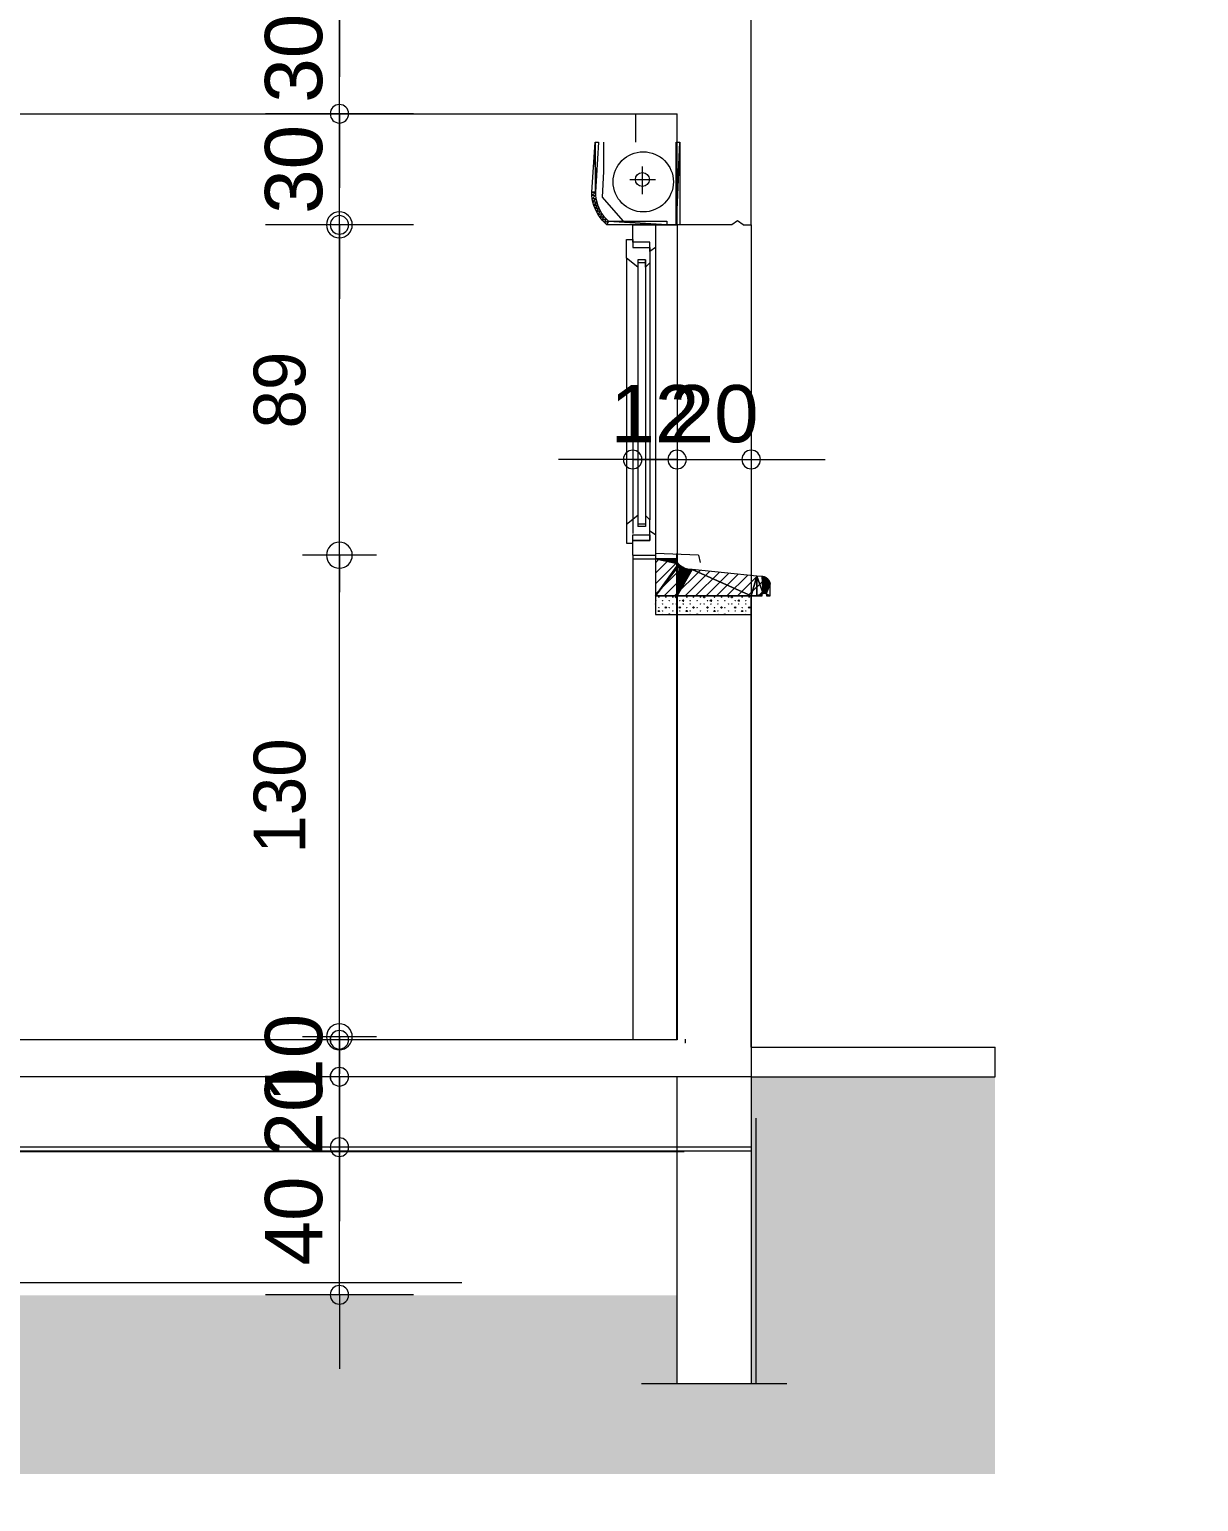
# Model space of a CAD drawing. Header units: metres. Extents: x -30.4 to 29.6, y -50.6 to 0.4.
# Drawn here: x 11.201 to 14.358, y -47.142 to -43.168 of the extents above; entities that cross this region are included whole.
import ezdxf
from ezdxf.enums import TextEntityAlignment as Align
from ezdxf.lldxf.tags import DXFTag

# ---------------------------------------------------------------- set-up
doc = ezdxf.new("R2010")
doc.units = ezdxf.units.M
doc.header["$MEASUREMENT"] = 0
doc.layers.add('Calque commun', color=7, linetype='Continuous')
doc.layers.add('Cotations', color=7, linetype='Continuous')
doc.styles.add('Arial10', font='arial.ttf', dxfattribs={"height": 0.154626})
doc.styles.add('Century Gothic', font='GOTHIC.TTF', dxfattribs={"height": 0.139636})
tags = doc.linetypes.add('HIDDEN', pattern=[0.375, 0.25, -0.125]).pattern_tags.tags
tags[6:7] = [DXFTag(74, 4), DXFTag(75, 0), DXFTag(340, '0'), DXFTag(46, 1.0), DXFTag(50, 0.0), DXFTag(44, 0.0), DXFTag(45, 0.0)]
tags[4:5] = [DXFTag(74, 4), DXFTag(75, 0), DXFTag(340, '0'), DXFTag(46, 1.0), DXFTag(50, 0.0), DXFTag(44, 0.0), DXFTag(45, 0.0)]
tags = doc.linetypes.add('HIDDENX2', pattern=[0.75, 0.5, -0.25]).pattern_tags.tags
tags[6:7] = [DXFTag(74, 4), DXFTag(75, 0), DXFTag(340, '0'), DXFTag(46, 1.0), DXFTag(50, 0.0), DXFTag(44, 0.0), DXFTag(45, 0.0)]
tags[4:5] = [DXFTag(74, 4), DXFTag(75, 0), DXFTag(340, '0'), DXFTag(46, 1.0), DXFTag(50, 0.0), DXFTag(44, 0.0), DXFTag(45, 0.0)]

# ---------------------------------------------------------------- blocks, each defined once
blk = doc.blocks.new('new379')
at = {"layer": 'Cotations', "color": 14, "linetype": 'Continuous', "lineweight": 9}
blk.add_arc((0, 0), 0.5, 0, 359.99941, dxfattribs=at)
blk = doc.blocks.new('new380')
at = {"layer": 'Cotations', "color": 14, "linetype": 'Continuous', "lineweight": 9}
blk.add_arc((0, 0), 0.5, 0, 359.99941, dxfattribs=at)
blk = doc.blocks.new('DimLine45587')
at = {"layer": 'Cotations', "color": 14, "linetype": 'Continuous', "lineweight": 9}
for p, q in [((12.038, -42.8954), (12.038, -42.6954)), ((12.238, -42.8954), (11.838, -42.8954)), ((12.038, -43.0954), (12.038, -42.8954)), ((12.238, -43.0954), (11.838, -43.0954)), ((12.038, -43.0954), (12.038, -43.2954))]:
    blk.add_line(p, q, dxfattribs=at)
at = {"layer": 'Cotations', "color": 14, "linetype": 'Continuous', "lineweight": 9, "xscale": 0.05000000074505806, "yscale": 0.05000000074505806, "zscale": 0.05000000074505806}
for name, p, rotation in [('new380', (12.038, -42.8954), -90.00000000000001), ('new379', (12.038, -43.0954), 90)]:
    blk.add_blockref(name, p, dxfattribs=dict(at, rotation=rotation))
at = {"layer": 'Cotations', "color": 7, "linetype": 'Continuous', "lineweight": 9, "style": 'Arial10'}
blk.add_text('20', height=0.15463, rotation=90, dxfattribs=at).set_placement((12.0379, -42.9954), align=Align.BOTTOM_CENTER)
blk = doc.blocks.new('new391')
at = {"layer": 'Cotations', "color": 14, "linetype": 'Continuous', "lineweight": 9}
blk.add_arc((0, 0), 0.5, 0, 359.99941, dxfattribs=at)
blk = doc.blocks.new('new392')
at = {"layer": 'Cotations', "color": 14, "linetype": 'Continuous', "lineweight": 9}
blk.add_arc((0, 0), 0.5, 0, 359.99941, dxfattribs=at)
blk = doc.blocks.new('DimLine45634')
at = {"layer": 'Cotations', "color": 14, "linetype": 'Continuous', "lineweight": 9}
for p, q in [((12.038, -43.0954), (12.038, -42.8954)), ((12.238, -43.0954), (11.838, -43.0954)), ((12.038, -43.3954), (12.038, -43.0954)), ((12.238, -43.3954), (11.838, -43.3954)), ((12.038, -43.3954), (12.038, -43.5954))]:
    blk.add_line(p, q, dxfattribs=at)
at = {"layer": 'Cotations', "color": 14, "linetype": 'Continuous', "lineweight": 9, "xscale": 0.05000000074505806, "yscale": 0.05000000074505806, "zscale": 0.05000000074505806}
for name, p, rotation in [('new392', (12.038, -43.0954), -90.00000000000001), ('new391', (12.038, -43.3954), 90)]:
    blk.add_blockref(name, p, dxfattribs=dict(at, rotation=rotation))
at = {"layer": 'Cotations', "color": 7, "linetype": 'Continuous', "lineweight": 9, "style": 'Arial10'}
blk.add_text('30', height=0.15463, rotation=90, dxfattribs=at).set_placement((12.0379, -43.2454), align=Align.BOTTOM_CENTER)
blk = doc.blocks.new('new403')
at = {"layer": 'Cotations', "color": 14, "linetype": 'Continuous', "lineweight": 9}
blk.add_arc((0, 0), 0.5, 0, 359.99941, dxfattribs=at)
blk = doc.blocks.new('new404')
at = {"layer": 'Cotations', "color": 14, "linetype": 'Continuous', "lineweight": 9}
blk.add_arc((0, 0), 0.5, 0, 359.99941, dxfattribs=at)
blk = doc.blocks.new('DimLine45673')
at = {"layer": 'Cotations', "color": 14, "linetype": 'Continuous', "lineweight": 9}
for p, q in [((12.038, -43.3954), (12.038, -43.1954)), ((12.238, -43.3954), (11.838, -43.3954)), ((12.038, -43.6954), (12.038, -43.3954)), ((12.238, -43.6954), (11.838, -43.6954)), ((12.038, -43.6954), (12.038, -43.8954))]:
    blk.add_line(p, q, dxfattribs=at)
at = {"layer": 'Cotations', "color": 14, "linetype": 'Continuous', "lineweight": 9, "xscale": 0.05000000074505806, "yscale": 0.05000000074505806, "zscale": 0.05000000074505806}
for name, p, rotation in [('new404', (12.038, -43.3954), -90.00000000000001), ('new403', (12.038, -43.6954), 90)]:
    blk.add_blockref(name, p, dxfattribs=dict(at, rotation=rotation))
at = {"layer": 'Cotations', "color": 7, "linetype": 'Continuous', "lineweight": 9, "style": 'Arial10'}
blk.add_text('30', height=0.15463, rotation=90, dxfattribs=at).set_placement((12.0379, -43.5454), align=Align.BOTTOM_CENTER)
blk = doc.blocks.new('new413')
at = {"layer": 'Cotations', "color": 14, "linetype": 'Continuous', "lineweight": 9}
blk.add_arc((0, 0), 0.5, 0, 359.99941, dxfattribs=at)
blk = doc.blocks.new('new414')
at = {"layer": 'Cotations', "color": 14, "linetype": 'Continuous', "lineweight": 9}
blk.add_arc((0, 0), 0.5, 0, 359.99941, dxfattribs=at)
blk = doc.blocks.new('DimLine45780')
at = {"layer": 'Cotations', "color": 14, "linetype": 'Continuous', "lineweight": 9}
for p, q in [((12.83, -44.1288), (12.83, -44.5288)), ((12.95, -44.1288), (12.95, -44.5288)), ((12.83, -44.3288), (12.63, -44.3288)), ((12.83, -44.3288), (12.95, -44.3288)), ((12.95, -44.3288), (13.15, -44.3288))]:
    blk.add_line(p, q, dxfattribs=at)
at = {"layer": 'Cotations', "color": 14, "linetype": 'Continuous', "lineweight": 9, "xscale": 0.05000000074505806, "yscale": 0.05000000074505806, "zscale": 0.05000000074505806}
blk.add_blockref('new413', (12.83, -44.3288), dxfattribs=at)
at = {"layer": 'Cotations', "color": 14, "linetype": 'Continuous', "lineweight": 9, "xscale": 0.05000000074505806, "yscale": 0.05000000074505806, "zscale": 0.05000000074505806, "rotation": 180}
blk.add_blockref('new414', (12.95, -44.3288), dxfattribs=at)
at = {"layer": 'Cotations', "color": 7, "linetype": 'Continuous', "lineweight": 9, "style": 'Arial10'}
blk.add_text('12', height=0.15463, dxfattribs=at).set_placement((12.89, -44.3288), align=Align.BOTTOM_CENTER)
blk = doc.blocks.new('new415')
at = {"layer": 'Cotations', "color": 14, "linetype": 'Continuous', "lineweight": 9}
blk.add_arc((0, 0), 0.5, 0, 359.99941, dxfattribs=at)
blk = doc.blocks.new('new416')
at = {"layer": 'Cotations', "color": 14, "linetype": 'Continuous', "lineweight": 9}
blk.add_arc((0, 0), 0.5, 0, 359.99941, dxfattribs=at)
blk = doc.blocks.new('DimLine45786')
at = {"layer": 'Cotations', "color": 14, "linetype": 'Continuous', "lineweight": 9}
for p, q in [((12.95, -44.1288), (12.95, -44.5288)), ((13.15, -44.1288), (13.15, -44.5288)), ((12.95, -44.3288), (12.75, -44.3288)), ((12.95, -44.3288), (13.15, -44.3288)), ((13.15, -44.3288), (13.35, -44.3288))]:
    blk.add_line(p, q, dxfattribs=at)
at = {"layer": 'Cotations', "color": 14, "linetype": 'Continuous', "lineweight": 9, "xscale": 0.05000000074505806, "yscale": 0.05000000074505806, "zscale": 0.05000000074505806}
blk.add_blockref('new415', (12.95, -44.3288), dxfattribs=at)
at = {"layer": 'Cotations', "color": 14, "linetype": 'Continuous', "lineweight": 9, "xscale": 0.05000000074505806, "yscale": 0.05000000074505806, "zscale": 0.05000000074505806, "rotation": 180}
blk.add_blockref('new416', (13.15, -44.3288), dxfattribs=at)
at = {"layer": 'Cotations', "color": 7, "linetype": 'Continuous', "lineweight": 9, "style": 'Arial10'}
blk.add_text('20', height=0.15463, dxfattribs=at).set_placement((13.05, -44.3288), align=Align.BOTTOM_CENTER)
blk = doc.blocks.new('new417')
at = {"layer": 'Cotations', "color": 14, "linetype": 'Continuous', "lineweight": 9}
blk.add_arc((0, 0), 0.5, 0, 359.99941, dxfattribs=at)
blk = doc.blocks.new('new418')
at = {"layer": 'Cotations', "color": 14, "linetype": 'Continuous', "lineweight": 9}
blk.add_arc((0, 0), 0.5, 0, 359.99941, dxfattribs=at)
blk = doc.blocks.new('DimLine45800')
at = {"layer": 'Cotations', "color": 14, "linetype": 'Continuous', "lineweight": 9}
for p, q in [((12.038, -45.8954), (12.038, -45.6954)), ((12.238, -45.8954), (11.838, -45.8954)), ((12.038, -45.9954), (12.038, -45.8954)), ((12.238, -45.9954), (11.838, -45.9954)), ((12.038, -45.9954), (12.038, -46.1954))]:
    blk.add_line(p, q, dxfattribs=at)
at = {"layer": 'Cotations', "color": 14, "linetype": 'Continuous', "lineweight": 9, "xscale": 0.05000000074505806, "yscale": 0.05000000074505806, "zscale": 0.05000000074505806}
for name, p, rotation in [('new418', (12.038, -45.8954), -90.00000000000001), ('new417', (12.038, -45.9954), 90)]:
    blk.add_blockref(name, p, dxfattribs=dict(at, rotation=rotation))
at = {"layer": 'Cotations', "color": 7, "linetype": 'Continuous', "lineweight": 9, "style": 'Arial10'}
blk.add_text('10', height=0.15463, rotation=90, dxfattribs=at).set_placement((12.0379, -45.9454), align=Align.BOTTOM_CENTER)
blk = doc.blocks.new('new419')
at = {"layer": 'Cotations', "color": 14, "linetype": 'Continuous', "lineweight": 9}
blk.add_arc((0, 0), 0.5, 0, 359.99941, dxfattribs=at)
blk = doc.blocks.new('new420')
at = {"layer": 'Cotations', "color": 14, "linetype": 'Continuous', "lineweight": 9}
blk.add_arc((0, 0), 0.5, 0, 359.99941, dxfattribs=at)
blk = doc.blocks.new('DimLine45806')
at = {"layer": 'Cotations', "color": 14, "linetype": 'Continuous', "lineweight": 9}
for p, q in [((12.038, -45.9954), (12.038, -45.7954)), ((12.238, -45.9954), (11.838, -45.9954)), ((12.038, -46.1854), (12.038, -45.9954)), ((12.238, -46.1854), (11.838, -46.1854)), ((12.038, -46.1854), (12.038, -46.3854))]:
    blk.add_line(p, q, dxfattribs=at)
at = {"layer": 'Cotations', "color": 14, "linetype": 'Continuous', "lineweight": 9, "xscale": 0.05000000074505806, "yscale": 0.05000000074505806, "zscale": 0.05000000074505806}
for name, p, rotation in [('new420', (12.038, -45.9954), -90.00000000000001), ('new419', (12.038, -46.1854), 90)]:
    blk.add_blockref(name, p, dxfattribs=dict(at, rotation=rotation))
at = {"layer": 'Cotations', "color": 7, "linetype": 'Continuous', "lineweight": 9, "style": 'Arial10'}
blk.add_text('20', height=0.15463, rotation=90, dxfattribs=at).set_placement((12.0379, -46.0904), align=Align.BOTTOM_CENTER)
blk = doc.blocks.new('new421')
at = {"layer": 'Cotations', "color": 14, "linetype": 'Continuous', "lineweight": 9}
blk.add_arc((0, 0), 0.5, 0, 359.99941, dxfattribs=at)
blk = doc.blocks.new('new422')
at = {"layer": 'Cotations', "color": 14, "linetype": 'Continuous', "lineweight": 9}
blk.add_arc((0, 0), 0.5, 0, 359.99941, dxfattribs=at)
blk = doc.blocks.new('DimLine45812')
at = {"layer": 'Cotations', "color": 14, "linetype": 'Continuous', "lineweight": 9}
for p, q in [((12.038, -46.1854), (12.038, -45.9854)), ((12.238, -46.1854), (11.838, -46.1854)), ((12.038, -46.5841), (12.038, -46.1854)), ((12.238, -46.5841), (11.838, -46.5841)), ((12.038, -46.5841), (12.038, -46.7841))]:
    blk.add_line(p, q, dxfattribs=at)
at = {"layer": 'Cotations', "color": 14, "linetype": 'Continuous', "lineweight": 9, "xscale": 0.05000000074505806, "yscale": 0.05000000074505806, "zscale": 0.05000000074505806}
for name, p, rotation in [('new422', (12.038, -46.1854), -90.00000000000001), ('new421', (12.038, -46.5841), 90)]:
    blk.add_blockref(name, p, dxfattribs=dict(at, rotation=rotation))
at = {"layer": 'Cotations', "color": 7, "linetype": 'Continuous', "lineweight": 9, "style": 'Arial10'}
blk.add_text('40', height=0.15463, rotation=90, dxfattribs=at).set_placement((12.0379, -46.3847), align=Align.BOTTOM_CENTER)
blk = doc.blocks.new('new423')
at = {"layer": 'Cotations', "color": 14, "linetype": 'Continuous', "lineweight": 9}
blk.add_arc((0, 0), 0.5, 0, 359.99941, dxfattribs=at)
blk = doc.blocks.new('new424')
at = {"layer": 'Cotations', "color": 14, "linetype": 'Continuous', "lineweight": 9}
blk.add_arc((0, 0), 0.5, 0, 359.99941, dxfattribs=at)
blk = doc.blocks.new('DimLine45825')
at = {"layer": 'Cotations', "color": 14, "linetype": 'Continuous', "lineweight": 9}
for p, q in [((12.038, -45.8954), (12.038, -45.6954)), ((12.238, -45.8954), (11.838, -45.8954)), ((12.038, -45.9954), (12.038, -45.8954)), ((12.238, -45.9954), (11.838, -45.9954)), ((12.038, -45.9954), (12.038, -46.1954))]:
    blk.add_line(p, q, dxfattribs=at)
at = {"layer": 'Cotations', "color": 14, "linetype": 'Continuous', "lineweight": 9, "xscale": 0.05000000074505806, "yscale": 0.05000000074505806, "zscale": 0.05000000074505806}
for name, p, rotation in [('new424', (12.038, -45.8954), -90.00000000000001), ('new423', (12.038, -45.9954), 90)]:
    blk.add_blockref(name, p, dxfattribs=dict(at, rotation=rotation))
at = {"layer": 'Cotations', "color": 7, "linetype": 'Continuous', "lineweight": 9, "style": 'Arial10'}
blk.add_text('10', height=0.15463, rotation=90, dxfattribs=at).set_placement((12.0379, -45.9454), align=Align.BOTTOM_CENTER)
blk = doc.blocks.new('new425')
at = {"layer": 'Cotations', "color": 14, "linetype": 'Continuous', "lineweight": 9}
blk.add_arc((0, 0), 0.5, 0, 359.99941, dxfattribs=at)
blk = doc.blocks.new('new426')
at = {"layer": 'Cotations', "color": 14, "linetype": 'Continuous', "lineweight": 9}
blk.add_arc((0, 0), 0.5, 0, 359.99941, dxfattribs=at)
blk = doc.blocks.new('DimLine45831')
at = {"layer": 'Cotations', "color": 14, "linetype": 'Continuous', "lineweight": 9}
for p, q in [((12.038, -45.8954), (12.038, -45.6954)), ((12.238, -45.8954), (11.838, -45.8954)), ((12.038, -45.9954), (12.038, -45.8954)), ((12.238, -45.9954), (11.838, -45.9954)), ((12.038, -45.9954), (12.038, -46.1954))]:
    blk.add_line(p, q, dxfattribs=at)
at = {"layer": 'Cotations', "color": 14, "linetype": 'Continuous', "lineweight": 9, "xscale": 0.05000000074505806, "yscale": 0.05000000074505806, "zscale": 0.05000000074505806}
for name, p, rotation in [('new426', (12.0379, -45.8954), -90.00000000000001), ('new425', (12.0379, -45.9954), 90)]:
    blk.add_blockref(name, p, dxfattribs=dict(at, rotation=rotation))
at = {"layer": 'Cotations', "color": 7, "linetype": 'Continuous', "lineweight": 9, "style": 'Arial10'}
blk.add_text('10', height=0.15463, rotation=90, dxfattribs=at).set_placement((12.0379, -45.9454), align=Align.BOTTOM_CENTER)
blk = doc.blocks.new('hatch3')
at = {"layer": 'Calque commun', "color": 7, "linetype": 'Continuous', "lineweight": 9}
for p, q in [((12.9018, -44.5973), (12.8915, -44.6076)), ((12.9301, -44.5973), (12.8915, -44.6359)), ((12.9501, -44.6056), (12.8915, -44.6642)), ((12.9645, -44.6195), (12.8915, -44.6925)), ((12.9861, -44.6262), (12.915, -44.6973)), ((13.0122, -44.6284), (12.9432, -44.6973)), ((13.0379, -44.6309), (12.9715, -44.6973)), ((13.0636, -44.6335), (12.9998, -44.6973)), ((13.0893, -44.6361), (13.0281, -44.6973)), ((13.1151, -44.6386), (13.0564, -44.6973)), ((13.1408, -44.6412), (13.0847, -44.6973)), ((13.1666, -44.6437), (13.1129, -44.6973)), ((13.1905, -44.648), (13.1412, -44.6973)), ((13.2015, -44.6653), (13.1695, -44.6973)), ((13.2015, -44.6936), (13.1978, -44.6973))]:
    blk.add_line(p, q, dxfattribs=at)
at = {"layer": 'Calque commun', "color": 7, "linetype": 'Continuous', "lineweight": 18}
mesh = blk.add_polyface(dxfattribs=at)
corners = [(13.1809, -44.6918), (13.182, -44.6908), (13.165, -44.6973), (13.1975, -44.6546), (13.1962, -44.6529), (13.1848, -44.6897), (13.2011, -44.6623), (13.2015, -44.6644), (12.9866, -44.6262), (12.9828, -44.6259), (12.95, -44.6973), (13.1987, -44.6564), (13.1863, -44.6897), (12.9535, -44.6102), (12.8915, -44.6973), (12.9561, -44.6129), (12.9619, -44.6178), (12.9589, -44.6155), (13.1858, -44.6458), (13.1837, -44.6452), (13.1833, -44.6901), (12.9651, -44.6198), (13.1795, -44.6445), (13.165, -44.6436), (13.15, -44.6973), (13.2004, -44.6603), (13.1996, -44.6583), (12.9754, -44.6243), (12.9719, -44.6231), (13.1932, -44.6499), (13.1915, -44.6487), (13.2015, -44.6973), (13.1901, -44.6918), (12.9684, -44.6216), (13.1795, -44.6973), (13.1793, -44.6958), (13.1897, -44.6475), (12.8915, -44.5973), (12.9512, -44.6072), (12.9491, -44.6041), (13.1816, -44.6448), (13.191, -44.693), (13.1948, -44.6514), (12.9473, -44.6008), (13.1877, -44.6901), (13.189, -44.6908), (13.1915, -44.6944), (12.9457, -44.5973), (12.9791, -44.6253), (12.9903, -44.6262), (13.1878, -44.6466), (13.1917, -44.6958), (13.1915, -44.6973), (13.1795, -44.6944), (13.18, -44.693)]
mesh.append_faces([[corners[k] for k in face] for face in [(22, 19, 40), (29, 4, 42), (37, 43, 47), (18, 36, 50), (31, 51, 52)]], dxfattribs={"vtx0": -1, "color": 7})
mesh.append_faces([[corners[k] for k in face] for face in [(6, 5, 7), (3, 5, 11), (13, 14, 15), (2, 23, 24), (49, 24, 23)]], dxfattribs={"vtx0": -1, "vtx1": -1, "color": 7})
mesh.append_faces([[corners[k] for k in face] for face in [(22, 20, 19), (25, 11, 5), (18, 20, 36), (1, 23, 2), (29, 5, 4)]], dxfattribs={"vtx0": -1, "vtx1": -1, "vtx2": -1, "color": 7})
mesh.append_faces([[corners[k] for k in face] for face in [(7, 5, 12), (10, 27, 28), (37, 38, 39), (37, 39, 43), (13, 37, 14), (30, 20, 5), (31, 46, 51), (2, 53, 54), (22, 1, 20), (49, 10, 24)]], dxfattribs={"vtx0": -1, "vtx2": -1, "color": 7})
mesh.append_faces([[corners[k] for k in face] for face in [(34, 35, 2)]], dxfattribs={"vtx1": -1, "color": 7})
mesh.append_faces([[corners[k] for k in face] for face in [(0, 1, 2), (3, 4, 5), (8, 9, 10), (16, 17, 10), (18, 19, 20), (21, 16, 10), (17, 15, 10), (29, 30, 5), (22, 23, 1), (31, 7, 32), (28, 33, 10), (32, 41, 31), (14, 10, 15), (13, 38, 37), (44, 45, 7), (41, 46, 31), (33, 21, 10), (48, 27, 10), (6, 25, 5), (45, 32, 7), (9, 48, 10), (12, 44, 7), (30, 36, 20), (54, 0, 2), (49, 8, 10), (35, 53, 2)]], dxfattribs={"vtx1": -1, "vtx2": -1, "color": 7})
mesh.append_faces([[corners[k] for k in face] for face in [(25, 26, 11)]], dxfattribs={"vtx2": -1, "color": 7})
blk = doc.blocks.new('Block46097')
at = {"layer": 'Calque commun', "color": 7, "linetype": 'Continuous', "lineweight": 9}
for p, q in [((12.8925, -44.7082), (12.8915, -44.7082)), ((12.8915, -44.7114), (12.8925, -44.7114)), ((12.8934, -44.7098), (12.8925, -44.7082)), ((12.8925, -44.7114), (12.8934, -44.7098)), ((12.9003, -44.7004), (12.9009, -44.6998)), ((12.9009, -44.7011), (12.9003, -44.7004)), ((12.9009, -44.6998), (12.9015, -44.7004)), ((12.9015, -44.7004), (12.9009, -44.7011)), ((12.9096, -44.7098), (12.9103, -44.7092)), ((12.9103, -44.7104), (12.9096, -44.7098)), ((12.9103, -44.7092), (12.9109, -44.7098)), ((12.9109, -44.7098), (12.9103, -44.7104)), ((12.919, -44.7004), (12.9196, -44.6998)), ((12.9196, -44.7011), (12.919, -44.7004)), ((12.9196, -44.6998), (12.9203, -44.7004)), ((12.9203, -44.7004), (12.9196, -44.7011)), ((12.9284, -44.7098), (12.929, -44.7092)), ((12.929, -44.7104), (12.9284, -44.7098)), ((12.929, -44.7092), (12.9296, -44.7098)), ((12.9296, -44.7098), (12.929, -44.7104)), ((12.9378, -44.7004), (12.9384, -44.6998)), ((12.9384, -44.7011), (12.9378, -44.7004)), ((12.9384, -44.6998), (12.939, -44.7004)), ((12.939, -44.7004), (12.9384, -44.7011)), ((12.9459, -44.7004), (12.9468, -44.6988)), ((12.9468, -44.7021), (12.9459, -44.7004)), ((12.9468, -44.6988), (12.9487, -44.6988)), ((12.9487, -44.7021), (12.9468, -44.7021)), ((12.9487, -44.6988), (12.9496, -44.7004)), ((12.9496, -44.7004), (12.9487, -44.7021)), ((12.9565, -44.7098), (12.9571, -44.7092)), ((12.9571, -44.7104), (12.9565, -44.7098)), ((12.9571, -44.7092), (12.9578, -44.7098)), ((12.9578, -44.7098), (12.9571, -44.7104)), ((12.9646, -44.7098), (12.9656, -44.7082)), ((12.9656, -44.7114), (12.9646, -44.7098)), ((12.9656, -44.7082), (12.9665, -44.7082)), ((12.9665, -44.7114), (12.9656, -44.7114)), ((12.9675, -44.7082), (12.9665, -44.7082)), ((12.9665, -44.7114), (12.9675, -44.7114)), ((12.9684, -44.7098), (12.9675, -44.7082)), ((12.9675, -44.7114), (12.9684, -44.7098)), ((12.9753, -44.7004), (12.9759, -44.6998)), ((12.9759, -44.7011), (12.9753, -44.7004)), ((12.9759, -44.6998), (12.9765, -44.7004)), ((12.9765, -44.7004), (12.9759, -44.7011)), ((12.9846, -44.7098), (12.9853, -44.7092)), ((12.9853, -44.7104), (12.9846, -44.7098)), ((12.9853, -44.7092), (12.9859, -44.7098)), ((12.9859, -44.7098), (12.9853, -44.7104)), ((12.994, -44.7004), (12.9946, -44.6998)), ((12.9946, -44.7011), (12.994, -44.7004)), ((12.9946, -44.6998), (12.9953, -44.7004)), ((12.9953, -44.7004), (12.9946, -44.7011)), ((13.0034, -44.7098), (13.004, -44.7092)), ((13.004, -44.7104), (13.0034, -44.7098)), ((13.004, -44.7092), (13.0046, -44.7098)), ((13.0046, -44.7098), (13.004, -44.7104)), ((13.0128, -44.7004), (13.0134, -44.6998)), ((13.0134, -44.7011), (13.0128, -44.7004)), ((13.0134, -44.6998), (13.014, -44.7004)), ((13.014, -44.7004), (13.0134, -44.7011)), ((13.0209, -44.7004), (13.0218, -44.6988)), ((13.0218, -44.7021), (13.0209, -44.7004)), ((13.0218, -44.6988), (13.0237, -44.6988)), ((13.0237, -44.7021), (13.0218, -44.7021)), ((13.0237, -44.6988), (13.0246, -44.7004)), ((13.0246, -44.7004), (13.0237, -44.7021)), ((13.0315, -44.7098), (13.0321, -44.7092)), ((13.0321, -44.7104), (13.0315, -44.7098)), ((13.0321, -44.7092), (13.0328, -44.7098)), ((13.0328, -44.7098), (13.0321, -44.7104)), ((13.0396, -44.7098), (13.0406, -44.7082)), ((13.0406, -44.7114), (13.0396, -44.7098)), ((13.0406, -44.7082), (13.0415, -44.7082)), ((13.0415, -44.7114), (13.0406, -44.7114)), ((13.0425, -44.7082), (13.0415, -44.7082)), ((13.0415, -44.7114), (13.0425, -44.7114)), ((13.0434, -44.7098), (13.0425, -44.7082)), ((13.0425, -44.7114), (13.0434, -44.7098)), ((13.0503, -44.7004), (13.0509, -44.6998)), ((13.0509, -44.7011), (13.0503, -44.7004)), ((13.0509, -44.6998), (13.0515, -44.7004)), ((13.0515, -44.7004), (13.0509, -44.7011)), ((13.0596, -44.7098), (13.0603, -44.7092)), ((13.0603, -44.7104), (13.0596, -44.7098)), ((13.0603, -44.7092), (13.0609, -44.7098)), ((13.0609, -44.7098), (13.0603, -44.7104)), ((13.069, -44.7004), (13.0696, -44.6998)), ((13.0696, -44.7011), (13.069, -44.7004)), ((13.0696, -44.6998), (13.0703, -44.7004)), ((13.0703, -44.7004), (13.0696, -44.7011)), ((13.0784, -44.7098), (13.079, -44.7092)), ((13.079, -44.7104), (13.0784, -44.7098)), ((13.079, -44.7092), (13.0796, -44.7098)), ((13.0796, -44.7098), (13.079, -44.7104)), ((13.0878, -44.7004), (13.0884, -44.6998)), ((13.0884, -44.7011), (13.0878, -44.7004)), ((13.0884, -44.6998), (13.089, -44.7004)), ((13.089, -44.7004), (13.0884, -44.7011)), ((13.0959, -44.7004), (13.0968, -44.6988)), ((13.0968, -44.7021), (13.0959, -44.7004)), ((13.0968, -44.6988), (13.0987, -44.6988)), ((13.0987, -44.7021), (13.0968, -44.7021)), ((13.0987, -44.6988), (13.0996, -44.7004)), ((13.0996, -44.7004), (13.0987, -44.7021)), ((13.1065, -44.7098), (13.1071, -44.7092)), ((13.1071, -44.7104), (13.1065, -44.7098)), ((13.1071, -44.7092), (13.1078, -44.7098)), ((13.1078, -44.7098), (13.1071, -44.7104)), ((13.1146, -44.7098), (13.1156, -44.7082)), ((13.1156, -44.7114), (13.1146, -44.7098)), ((13.1156, -44.7082), (13.1165, -44.7082)), ((13.1165, -44.7114), (13.1156, -44.7114)), ((13.1175, -44.7082), (13.1165, -44.7082)), ((13.1165, -44.7114), (13.1175, -44.7114)), ((13.1184, -44.7098), (13.1175, -44.7082)), ((13.1175, -44.7114), (13.1184, -44.7098)), ((13.1253, -44.7004), (13.1259, -44.6998)), ((13.1259, -44.7011), (13.1253, -44.7004)), ((13.1259, -44.6998), (13.1265, -44.7004)), ((13.1265, -44.7004), (13.1259, -44.7011)), ((13.1346, -44.7098), (13.1353, -44.7092)), ((13.1353, -44.7104), (13.1346, -44.7098)), ((13.1353, -44.7092), (13.1359, -44.7098)), ((13.1359, -44.7098), (13.1353, -44.7104)), ((13.144, -44.7004), (13.1446, -44.6998)), ((13.1446, -44.7011), (13.144, -44.7004)), ((13.1446, -44.6998), (13.1453, -44.7004)), ((13.1453, -44.7004), (13.1446, -44.7011)), ((12.8921, -44.7192), (12.8915, -44.7186)), ((12.8915, -44.7198), (12.8921, -44.7192)), ((12.899, -44.7379), (12.9, -44.7363)), ((12.9, -44.7396), (12.899, -44.7379)), ((12.9, -44.7363), (12.9018, -44.7363)), ((12.9018, -44.7396), (12.9, -44.7396)), ((12.9003, -44.7286), (12.9009, -44.728)), ((12.9009, -44.7292), (12.9003, -44.7286)), ((12.9009, -44.728), (12.9015, -44.7286)), ((12.9015, -44.7286), (12.9009, -44.7292)), ((12.9018, -44.7363), (12.9028, -44.7379)), ((12.9028, -44.7379), (12.9018, -44.7396)), ((12.9096, -44.7192), (12.9103, -44.7186)), ((12.9103, -44.7198), (12.9096, -44.7192)), ((12.9096, -44.7379), (12.9103, -44.7373)), ((12.9103, -44.7386), (12.9096, -44.7379)), ((12.9096, -44.7473), (12.9103, -44.7467)), ((12.9103, -44.7186), (12.9109, -44.7192)), ((12.9109, -44.7192), (12.9103, -44.7198)), ((12.9103, -44.7373), (12.9109, -44.7379)), ((12.9109, -44.7379), (12.9103, -44.7386)), ((12.9103, -44.7467), (12.9109, -44.7473)), ((12.9178, -44.7286), (12.9187, -44.727)), ((12.9187, -44.7302), (12.9178, -44.7286)), ((12.9187, -44.727), (12.9206, -44.727)), ((12.9206, -44.7302), (12.9187, -44.7302)), ((12.9206, -44.727), (12.9215, -44.7286)), ((12.9215, -44.7286), (12.9206, -44.7302)), ((12.9271, -44.7473), (12.9281, -44.7457)), ((12.9281, -44.7457), (12.93, -44.7457)), ((12.9284, -44.7286), (12.929, -44.728)), ((12.929, -44.7292), (12.9284, -44.7286)), ((12.929, -44.728), (12.9296, -44.7286)), ((12.9296, -44.7286), (12.929, -44.7292)), ((12.93, -44.7457), (12.9309, -44.7473)), ((12.9378, -44.7192), (12.9384, -44.7186)), ((12.9384, -44.7198), (12.9378, -44.7192)), ((12.9378, -44.7379), (12.9384, -44.7373)), ((12.9384, -44.7386), (12.9378, -44.7379)), ((12.9384, -44.7186), (12.939, -44.7192)), ((12.939, -44.7192), (12.9384, -44.7198)), ((12.9384, -44.7373), (12.939, -44.7379)), ((12.939, -44.7379), (12.9384, -44.7386)), ((12.9471, -44.7192), (12.9478, -44.7186)), ((12.9478, -44.7198), (12.9471, -44.7192)), ((12.9478, -44.7186), (12.9484, -44.7192)), ((12.9484, -44.7192), (12.9478, -44.7198)), ((12.9553, -44.7286), (12.9562, -44.727)), ((12.9562, -44.7302), (12.9553, -44.7286)), ((12.9562, -44.727), (12.9581, -44.727)), ((12.9581, -44.7302), (12.9562, -44.7302)), ((12.9565, -44.7379), (12.9571, -44.7373)), ((12.9571, -44.7386), (12.9565, -44.7379)), ((12.9571, -44.7373), (12.9578, -44.7379)), ((12.9578, -44.7379), (12.9571, -44.7386)), ((12.9581, -44.727), (12.959, -44.7286)), ((12.959, -44.7286), (12.9581, -44.7302)), ((12.9659, -44.7192), (12.9665, -44.7186)), ((12.9665, -44.7198), (12.9659, -44.7192)), ((12.9671, -44.7192), (12.9665, -44.7186)), ((12.9665, -44.7198), (12.9671, -44.7192)), ((12.974, -44.7379), (12.975, -44.7363)), ((12.975, -44.7396), (12.974, -44.7379)), ((12.975, -44.7363), (12.9768, -44.7363)), ((12.9768, -44.7396), (12.975, -44.7396)), ((12.9753, -44.7286), (12.9759, -44.728)), ((12.9759, -44.7292), (12.9753, -44.7286)), ((12.9759, -44.728), (12.9765, -44.7286)), ((12.9765, -44.7286), (12.9759, -44.7292)), ((12.9768, -44.7363), (12.9778, -44.7379)), ((12.9778, -44.7379), (12.9768, -44.7396)), ((12.9846, -44.7192), (12.9853, -44.7186)), ((12.9853, -44.7198), (12.9846, -44.7192)), ((12.9846, -44.7379), (12.9853, -44.7373)), ((12.9853, -44.7386), (12.9846, -44.7379)), ((12.9846, -44.7473), (12.9853, -44.7467)), ((12.9853, -44.7186), (12.9859, -44.7192)), ((12.9859, -44.7192), (12.9853, -44.7198)), ((12.9853, -44.7373), (12.9859, -44.7379)), ((12.9859, -44.7379), (12.9853, -44.7386)), ((12.9853, -44.7467), (12.9859, -44.7473)), ((12.9928, -44.7286), (12.9937, -44.727)), ((12.9937, -44.7302), (12.9928, -44.7286)), ((12.9937, -44.727), (12.9956, -44.727)), ((12.9956, -44.7302), (12.9937, -44.7302)), ((12.9956, -44.727), (12.9965, -44.7286)), ((12.9965, -44.7286), (12.9956, -44.7302)), ((13.0021, -44.7473), (13.0031, -44.7457)), ((13.0031, -44.7457), (13.005, -44.7457)), ((13.0034, -44.7286), (13.004, -44.728)), ((13.004, -44.7292), (13.0034, -44.7286)), ((13.004, -44.728), (13.0046, -44.7286)), ((13.0046, -44.7286), (13.004, -44.7292)), ((13.005, -44.7457), (13.0059, -44.7473)), ((13.0128, -44.7192), (13.0134, -44.7186)), ((13.0134, -44.7198), (13.0128, -44.7192)), ((13.0128, -44.7379), (13.0134, -44.7373)), ((13.0134, -44.7386), (13.0128, -44.7379)), ((13.0134, -44.7186), (13.014, -44.7192)), ((13.014, -44.7192), (13.0134, -44.7198)), ((13.0134, -44.7373), (13.014, -44.7379)), ((13.014, -44.7379), (13.0134, -44.7386)), ((13.0221, -44.7192), (13.0228, -44.7186)), ((13.0228, -44.7198), (13.0221, -44.7192)), ((13.0228, -44.7186), (13.0234, -44.7192)), ((13.0234, -44.7192), (13.0228, -44.7198)), ((13.0303, -44.7286), (13.0312, -44.727)), ((13.0312, -44.7302), (13.0303, -44.7286)), ((13.0312, -44.727), (13.0331, -44.727)), ((13.0331, -44.7302), (13.0312, -44.7302)), ((13.0315, -44.7379), (13.0321, -44.7373)), ((13.0321, -44.7386), (13.0315, -44.7379)), ((13.0321, -44.7373), (13.0328, -44.7379)), ((13.0328, -44.7379), (13.0321, -44.7386)), ((13.0331, -44.727), (13.034, -44.7286)), ((13.034, -44.7286), (13.0331, -44.7302)), ((13.0409, -44.7192), (13.0415, -44.7186)), ((13.0415, -44.7198), (13.0409, -44.7192)), ((13.0421, -44.7192), (13.0415, -44.7186)), ((13.0415, -44.7198), (13.0421, -44.7192)), ((13.049, -44.7379), (13.05, -44.7363)), ((13.05, -44.7396), (13.049, -44.7379)), ((13.05, -44.7363), (13.0518, -44.7363)), ((13.0518, -44.7396), (13.05, -44.7396)), ((13.0503, -44.7286), (13.0509, -44.728)), ((13.0509, -44.7292), (13.0503, -44.7286)), ((13.0509, -44.728), (13.0515, -44.7286)), ((13.0515, -44.7286), (13.0509, -44.7292)), ((13.0518, -44.7363), (13.0528, -44.7379)), ((13.0528, -44.7379), (13.0518, -44.7396)), ((13.0596, -44.7192), (13.0603, -44.7186)), ((13.0603, -44.7198), (13.0596, -44.7192)), ((13.0596, -44.7379), (13.0603, -44.7373)), ((13.0603, -44.7386), (13.0596, -44.7379)), ((13.0596, -44.7473), (13.0603, -44.7467)), ((13.0603, -44.7186), (13.0609, -44.7192)), ((13.0609, -44.7192), (13.0603, -44.7198)), ((13.0603, -44.7373), (13.0609, -44.7379)), ((13.0609, -44.7379), (13.0603, -44.7386)), ((13.0603, -44.7467), (13.0609, -44.7473)), ((13.0678, -44.7286), (13.0687, -44.727)), ((13.0687, -44.7302), (13.0678, -44.7286)), ((13.0687, -44.727), (13.0706, -44.727)), ((13.0706, -44.7302), (13.0687, -44.7302)), ((13.0706, -44.727), (13.0715, -44.7286)), ((13.0715, -44.7286), (13.0706, -44.7302)), ((13.0771, -44.7473), (13.0781, -44.7457)), ((13.0781, -44.7457), (13.08, -44.7457)), ((13.0784, -44.7286), (13.079, -44.728)), ((13.079, -44.7292), (13.0784, -44.7286)), ((13.079, -44.728), (13.0796, -44.7286)), ((13.0796, -44.7286), (13.079, -44.7292)), ((13.08, -44.7457), (13.0809, -44.7473)), ((13.0878, -44.7192), (13.0884, -44.7186)), ((13.0884, -44.7198), (13.0878, -44.7192)), ((13.0878, -44.7379), (13.0884, -44.7373)), ((13.0884, -44.7386), (13.0878, -44.7379)), ((13.0884, -44.7186), (13.089, -44.7192)), ((13.089, -44.7192), (13.0884, -44.7198)), ((13.0884, -44.7373), (13.089, -44.7379)), ((13.089, -44.7379), (13.0884, -44.7386)), ((13.0971, -44.7192), (13.0978, -44.7186)), ((13.0978, -44.7198), (13.0971, -44.7192)), ((13.0978, -44.7186), (13.0984, -44.7192)), ((13.0984, -44.7192), (13.0978, -44.7198)), ((13.1053, -44.7286), (13.1062, -44.727)), ((13.1062, -44.7302), (13.1053, -44.7286)), ((13.1062, -44.727), (13.1081, -44.727)), ((13.1081, -44.7302), (13.1062, -44.7302)), ((13.1065, -44.7379), (13.1071, -44.7373)), ((13.1071, -44.7386), (13.1065, -44.7379)), ((13.1071, -44.7373), (13.1078, -44.7379)), ((13.1078, -44.7379), (13.1071, -44.7386)), ((13.1081, -44.727), (13.109, -44.7286)), ((13.109, -44.7286), (13.1081, -44.7302)), ((13.1159, -44.7192), (13.1165, -44.7186)), ((13.1165, -44.7198), (13.1159, -44.7192)), ((13.1171, -44.7192), (13.1165, -44.7186)), ((13.1165, -44.7198), (13.1171, -44.7192)), ((13.124, -44.7379), (13.125, -44.7363)), ((13.125, -44.7396), (13.124, -44.7379)), ((13.125, -44.7363), (13.1268, -44.7363)), ((13.1268, -44.7396), (13.125, -44.7396)), ((13.1253, -44.7286), (13.1259, -44.728)), ((13.1259, -44.7292), (13.1253, -44.7286)), ((13.1259, -44.728), (13.1265, -44.7286)), ((13.1265, -44.7286), (13.1259, -44.7292)), ((13.1268, -44.7363), (13.1278, -44.7379)), ((13.1278, -44.7379), (13.1268, -44.7396)), ((13.1346, -44.7192), (13.1353, -44.7186)), ((13.1353, -44.7198), (13.1346, -44.7192)), ((13.1346, -44.7379), (13.1353, -44.7373)), ((13.1353, -44.7386), (13.1346, -44.7379)), ((13.1346, -44.7473), (13.1353, -44.7467)), ((13.1353, -44.7186), (13.1359, -44.7192)), ((13.1359, -44.7192), (13.1353, -44.7198)), ((13.1353, -44.7373), (13.1359, -44.7379)), ((13.1359, -44.7379), (13.1353, -44.7386)), ((13.1353, -44.7467), (13.1359, -44.7473)), ((13.1428, -44.7286), (13.1437, -44.727)), ((13.1437, -44.7302), (13.1428, -44.7286)), ((13.1437, -44.727), (13.1456, -44.727)), ((13.1456, -44.7302), (13.1437, -44.7302)), ((13.1456, -44.727), (13.1465, -44.7286)), ((13.1465, -44.7286), (13.1456, -44.7302))]:
    blk.add_line(p, q, dxfattribs=at)
blk = doc.blocks.new('pattern5')
at = {"layer": 'Calque commun', "color": 0, "linetype": 'ByBlock', "lineweight": -2}
blk.add_blockref('Block46097', (0, 0), dxfattribs=at)
at = {"layer": 'Calque commun', "color": 7, "linetype": 'Continuous', "lineweight": 18}
mesh = blk.add_polyface(dxfattribs=at)
corners = [(12.8915, -44.6973), (12.8915, -44.7473), (13.15, -44.7473), (13.15, -44.6973)]
mesh.append_faces([[corners[k] for k in face] for face in [(0, 1, 2, 3)]], dxfattribs={"color": 7})
blk = doc.blocks.new('new441')
at = {"layer": 'Calque commun', "color": 5, "linetype": 'Continuous', "lineweight": 9}
blk.add_arc((0, 0), 0.5, 0, 359.9994, dxfattribs=at)
blk = doc.blocks.new('new442')
at = {"layer": 'Calque commun', "color": 5, "linetype": 'Continuous', "lineweight": 9}
blk.add_arc((0, 0), 0.5, 0, 359.9994, dxfattribs=at)
blk = doc.blocks.new('DimLine46202')
at = {"layer": 'Calque commun', "color": 5, "linetype": 'Continuous', "lineweight": 9}
for p, q in [((12.0379, -44.5873), (12.0379, -44.4873)), ((12.1379, -44.5873), (11.9379, -44.5873)), ((12.0379, -45.8873), (12.0379, -44.5873)), ((12.1379, -45.8873), (11.9379, -45.8873)), ((12.0379, -45.8873), (12.0379, -45.9873))]:
    blk.add_line(p, q, dxfattribs=at)
at = {"layer": 'Calque commun', "color": 5, "linetype": 'Continuous', "lineweight": 9, "xscale": 0.07000000029802322, "yscale": 0.07000000029802322, "zscale": 0.07000000029802322, "rotation": 90}
for name, p in [('new442', (12.0379, -44.5873)), ('new441', (12.0379, -45.8873))]:
    blk.add_blockref(name, p, dxfattribs=at)
at = {"layer": 'Calque commun', "color": 5, "linetype": 'Continuous', "lineweight": 9, "style": 'Century Gothic'}
blk.add_text('130', height=0.13964, rotation=90, dxfattribs=at).set_placement((11.9879, -45.2373), align=Align.BOTTOM_CENTER)
blk = doc.blocks.new('new443')
at = {"layer": 'Calque commun', "color": 5, "linetype": 'Continuous', "lineweight": 9}
blk.add_arc((0, 0), 0.5, 0, 359.9994, dxfattribs=at)
blk = doc.blocks.new('new444')
at = {"layer": 'Calque commun', "color": 5, "linetype": 'Continuous', "lineweight": 9}
blk.add_arc((0, 0), 0.5, 0, 359.9994, dxfattribs=at)
blk = doc.blocks.new('DimLine46208')
at = {"layer": 'Calque commun', "color": 5, "linetype": 'Continuous', "lineweight": 9}
for p, q in [((12.0379, -43.6954), (12.0379, -43.5954)), ((12.1379, -43.6954), (11.9379, -43.6954)), ((12.0379, -44.5873), (12.0379, -43.6954)), ((12.1379, -44.5873), (11.9379, -44.5873)), ((12.0379, -44.5873), (12.0379, -44.6873))]:
    blk.add_line(p, q, dxfattribs=at)
at = {"layer": 'Calque commun', "color": 5, "linetype": 'Continuous', "lineweight": 9, "xscale": 0.07000000029802322, "yscale": 0.07000000029802322, "zscale": 0.07000000029802322, "rotation": 90}
for name, p in [('new444', (12.0379, -43.6954)), ('new443', (12.0379, -44.5873))]:
    blk.add_blockref(name, p, dxfattribs=at)
at = {"layer": 'Calque commun', "color": 5, "linetype": 'Continuous', "lineweight": 9, "style": 'Century Gothic'}
blk.add_text('89', height=0.13964, rotation=90, dxfattribs=at).set_placement((11.9879, -44.1413), align=Align.BOTTOM_CENTER)

msp = doc.modelspace()

# ---------------------------------------------------------------- hatches: boundary and pattern name
at = {"layer": 'Calque commun', "linetype": 'Continuous', "lineweight": 18}
msp.add_hatch(color=9, dxfattribs=at).paths.add_polyline_path([(13.8086, -47.0676), (13.8086, -45.9954), (13.15, -45.9954), (13.15, -46.6003), (13.15, -46.8243), (12.95, -46.8243), (12.95, -46.5854), (4.3484, -46.5854), (4.3484, -46.8243), (4.1484, -46.8243), (4.1484, -46.1454), (3.4696, -46.1454), (3.4696, -47.0676)])

# ---------------------------------------------------------------- linework, layer by layer
at = {"layer": 'Calque commun', "color": 7, "linetype": 'Continuous', "lineweight": 18}
for p, q in [((13.15, -43.6954), (13.15, -43.0536)), ((4.3484, -43.3954), (12.95, -43.3954)), ((6.8345, -43.3954), (12.4798, -43.3954)), ((12.8375, -43.3954), (12.8375, -43.4717)), ((12.95, -43.6954), (12.95, -43.3954)), ((12.9534, -43.6954), (12.83, -43.6954)), ((13.0982, -43.6954), (12.95, -43.6954)), ((13.1132, -43.684), (13.0982, -43.6954)), ((13.1282, -43.6954), (13.1132, -43.684)), ((13.1282, -43.6954), (13.15, -43.6954)), ((12.83, -44.5873), (12.8915, -44.5873)), ((12.83, -44.5873), (12.83, -45.8954)), ((12.95, -45.8954), (12.95, -44.7473)), ((13.15, -45.9154), (13.15, -44.7473)), ((12.95, -45.8954), (4.4684, -45.8954)), ((13.15, -45.9154), (13.8086, -45.9154)), ((13.15, -45.9273), (13.15, -45.9954)), ((13.8086, -45.9954), (13.8086, -45.9154)), ((13.15, -45.9954), (4.1484, -45.9954)), ((12.95, -46.1854), (12.95, -45.9954)), ((13.15, -45.9954), (13.15, -46.8243)), ((12.95, -46.1854), (4.1484, -46.1854)), ((13.15, -46.1854), (12.85, -46.1854)), ((12.95, -46.8243), (12.95, -46.1854)), ((12.95, -46.1955), (13.15, -46.1955)), ((8.063, -46.5509), (12.3682, -46.5509))]:
    msp.add_line(p, q, dxfattribs=at)
at = {"layer": 'Calque commun', "color": 7, "linetype": 'Continuous', "lineweight": 9}
for p, q in [((12.7517, -43.551), (12.7517, -43.4717)), ((12.7489, -43.6205), (12.7517, -43.551)), ((12.8561, -43.6126), (12.8561, -43.5378)), ((12.822, -43.5729), (12.8921, -43.5729)), ((12.8046, -43.6843), (12.7489, -43.6205)), ((12.8046, -43.6843), (12.7489, -43.6205)), ((12.83, -43.6954), (12.95, -43.6954)), ((12.83, -43.6954), (12.95, -43.6954)), ((12.9534, -43.6954), (12.83, -43.6954)), ((12.83, -43.7418), (12.83, -43.6954)), ((12.8915, -43.6954), (12.8915, -44.5973)), ((12.95, -43.6954), (12.95, -44.5844)), ((13.1132, -43.684), (13.1132, -43.684)), ((13.15, -43.6954), (13.15, -45.9273)), ((13.15, -43.6954), (13.15, -44.6421)), ((12.8135, -43.7349), (12.83, -43.7349)), ((12.8135, -43.7849), (12.8135, -43.7349)), ((12.83, -43.7349), (12.83, -43.7568)), ((12.8765, -43.7418), (12.83, -43.7418)), ((12.83, -43.7568), (12.8765, -43.7568)), ((12.8765, -43.7568), (12.8765, -43.7418)), ((12.8915, -43.7568), (12.8765, -43.7668)), ((12.8765, -43.7668), (12.8765, -43.7568)), ((12.8765, -43.7568), (12.8765, -43.7976)), ((12.8915, -43.7418), (12.8915, -43.7568)), ((12.8443, -43.8092), (12.8135, -43.7849)), ((12.8135, -43.7849), (12.8135, -44.5043)), ((12.8643, -43.7895), (12.8443, -43.7895)), ((12.8443, -43.7895), (12.8443, -43.8092)), ((12.8443, -43.7895), (12.8443, -44.5096)), ((12.8643, -43.7976), (12.8443, -43.7976)), ((12.8643, -43.7976), (12.8643, -43.7895)), ((12.8643, -43.7895), (12.8643, -44.5096)), ((12.8765, -43.7976), (12.8643, -43.8092)), ((12.8643, -43.8092), (12.8643, -43.7976)), ((12.8765, -43.7976), (12.8765, -44.4916)), ((12.8443, -44.48), (12.8135, -44.5043)), ((12.8135, -44.5043), (12.8135, -44.5543)), ((12.8643, -44.5037), (12.8443, -44.5037)), ((12.8643, -44.5096), (12.8443, -44.5096)), ((12.8765, -44.4916), (12.8643, -44.48)), ((12.8765, -44.5323), (12.8765, -44.4916)), ((12.8135, -44.5543), (12.83, -44.5543)), ((12.83, -44.5873), (12.83, -44.5323)), ((12.83, -44.5323), (12.8765, -44.5323)), ((12.83, -44.5473), (12.8765, -44.5473)), ((12.8765, -44.5473), (12.83, -44.5473)), ((12.8765, -44.5473), (12.8765, -44.5195)), ((12.8915, -44.5323), (12.8765, -44.5223)), ((12.8765, -44.5323), (12.8765, -44.5473)), ((13.0078, -44.5873), (12.8915, -44.5823)), ((13.0078, -44.5873), (13.0127, -44.6067)), ((12.8315, -44.5973), (12.95, -44.5973)), ((12.8315, -44.5973), (12.95, -44.5973)), ((12.95, -44.5973), (12.9457, -44.5973)), ((12.95, -44.5973), (12.95, -44.5973)), ((13.165, -44.6973), (13.15, -44.6973)), ((12.9728, -45.9036), (12.9708, -45.9036)), ((13.15, -45.9954), (13.8092, -45.9954))]:
    msp.add_line(p, q, dxfattribs=at)
at = {"layer": 'Calque commun', "color": 3, "linetype": 'ByBlock', "lineweight": -2}
for p, q in [((12.95, -45.8954), (12.95, -44.5823)), ((4.3678, -46.1963), (12.9694, -46.1963))]:
    msp.add_line(p, q, dxfattribs=at)
at = {"layer": 'Calque commun', "color": 13, "linetype": 'Continuous', "lineweight": 9}
msp.add_line((12.9728, -45.9036), (12.9728, -45.8934), dxfattribs=at)
at = {"layer": 'Calque commun', "color": 7, "linetype": 'HIDDEN', "lineweight": 18}
msp.add_line((13.1627, -46.1074), (13.1627, -46.8243), dxfattribs=at)
at = {"layer": 'Calque commun', "color": 7, "linetype": 'HIDDENX2', "lineweight": 18}
msp.add_line((13.2461, -46.8243), (12.854, -46.8243), dxfattribs=at)
at = {"layer": 'Calque commun', "color": 7, "linetype": 'Continuous', "lineweight": 9, "extrusion": (-1.22461e-16, 0, -1)}
for centre, radius in [((-12.8586, -43.5791), 0.0813), ((-12.8561, -43.5729), 0.0189)]:
    msp.add_arc(centre, radius, 0, 359.9994, dxfattribs=at)

# ---------------------------------------------------------------- block references
at = {"layer": 'Calque commun', "color": 5, "linetype": 'Continuous', "lineweight": 9}
for name in ['DimLine46208', 'DimLine46202']:
    msp.add_blockref(name, (0, 0), dxfattribs=at)
at = {"layer": 'Calque commun', "color": 0, "linetype": 'ByBlock', "lineweight": -2}
for name in ['hatch3', 'pattern5']:
    msp.add_blockref(name, (0, 0), dxfattribs=at)
at = {"layer": 'Cotations', "color": 14, "linetype": 'Continuous', "lineweight": 9}
for name in ['DimLine45587', 'DimLine45634', 'DimLine45673', 'DimLine45780', 'DimLine45786', 'DimLine45800', 'DimLine45825', 'DimLine45831', 'DimLine45806', 'DimLine45812']:
    msp.add_blockref(name, (0, 0), dxfattribs=at)

# ---------------------------------------------------------------- meshes
at = {"layer": 'Calque commun', "color": 7, "linetype": 'Continuous', "lineweight": 9}
mesh = msp.add_polyface(dxfattribs=at)
corners = [(29.6021, -8.6275), (-30.3979, -8.6275), (-30.3979, -50.6275), (29.6021, -50.6275)]
mesh.append_faces([[corners[k] for k in face] for face in [(0, 1, 2, 3)]], dxfattribs={"color": 7})
mesh = msp.add_polyface(dxfattribs=at)
corners = [(12.7309, -43.6243), (12.7328, -43.6329), (12.7228, -43.6339), (12.7386, -43.6497), (12.7425, -43.6576), (12.7323, -43.6596), (12.7539, -43.6891), (12.7476, -43.6824), (12.7581, -43.6791), (12.7353, -43.6414), (12.7285, -43.6513), (12.7523, -43.6724), (12.7419, -43.6752), (12.7298, -43.6155), (12.721, -43.6249), (12.7644, -43.6854), (12.9225, -43.6853), (12.9225, -43.6953), (12.7199, -43.6158), (12.7295, -43.6066), (12.7606, -43.6953), (12.7368, -43.6676), (12.7471, -43.6652), (12.7286, -43.4717), (12.7378, -43.4717), (12.7196, -43.6066), (12.7253, -43.6427), (12.9475, -43.6954), (12.9475, -43.4717), (12.9575, -43.4717), (12.9575, -43.6954)]
mesh.append_faces([[corners[k] for k in face] for face in [(15, 6, 8), (5, 4, 21), (19, 23, 24), (18, 13, 14), (22, 21, 4)]], dxfattribs={"vtx0": -1, "vtx1": -1, "color": 7})
mesh.append_faces([[corners[k] for k in face] for face in [(11, 7, 12), (18, 19, 13), (15, 20, 6), (3, 5, 10), (22, 12, 21), (15, 17, 20), (19, 25, 23), (9, 10, 26)]], dxfattribs={"vtx0": -1, "vtx2": -1, "color": 7})
mesh.append_faces([[corners[k] for k in face] for face in [(0, 1, 2), (3, 4, 5), (6, 7, 8), (9, 3, 10), (13, 0, 14), (22, 11, 12), (2, 14, 0), (27, 28, 29), (26, 2, 1), (11, 8, 7), (1, 9, 26), (18, 25, 19)]], dxfattribs={"vtx1": -1, "vtx2": -1, "color": 7})
mesh.append_faces([[corners[k] for k in face] for face in [(15, 16, 17), (29, 30, 27)]], dxfattribs={"vtx2": -1, "color": 7})
mesh = msp.add_polyface(dxfattribs=at)
corners = [(12.9575, -43.4717), (12.9575, -43.6954), (12.9475, -43.6954), (12.7196, -43.6066), (12.7295, -43.6066), (12.7199, -43.6158), (12.7328, -43.6329), (12.7353, -43.6414), (12.7253, -43.6427), (12.7476, -43.6824), (12.7581, -43.6791), (12.7539, -43.6891), (12.7298, -43.6155), (12.9225, -43.6953), (12.7606, -43.6953), (12.7644, -43.6854), (12.7419, -43.6752), (12.7471, -43.6652), (12.7523, -43.6724), (12.7368, -43.6676), (12.7425, -43.6576), (12.7285, -43.6513), (12.7386, -43.6497), (12.7323, -43.6596), (12.7286, -43.4717), (12.9475, -43.4717), (12.7228, -43.6339), (12.7309, -43.6243), (12.721, -43.6249), (12.7378, -43.4717), (12.9225, -43.6853)]
mesh.append_faces([[corners[k] for k in face] for face in [(3, 4, 5), (9, 10, 11), (17, 19, 20), (21, 22, 23), (23, 20, 19), (26, 6, 8), (5, 12, 28)]], dxfattribs={"vtx0": -1, "vtx1": -1, "color": 7})
mesh.append_faces([[corners[k] for k in face] for face in [(5, 4, 12), (16, 17, 18), (0, 2, 25), (23, 22, 20), (26, 27, 6), (9, 18, 10), (7, 21, 8)]], dxfattribs={"vtx0": -1, "vtx2": -1, "color": 7})
mesh.append_faces([[corners[k] for k in face] for face in [(6, 7, 8), (13, 14, 15), (9, 16, 18), (3, 24, 4), (7, 22, 21), (14, 11, 15), (12, 27, 28), (16, 19, 17), (26, 28, 27), (29, 4, 24), (10, 15, 11)]], dxfattribs={"vtx1": -1, "vtx2": -1, "color": 7})
mesh.append_faces([[corners[k] for k in face] for face in [(0, 1, 2), (15, 30, 13)]], dxfattribs={"vtx2": -1, "color": 7})

doc.saveas('drawing.dxf')
